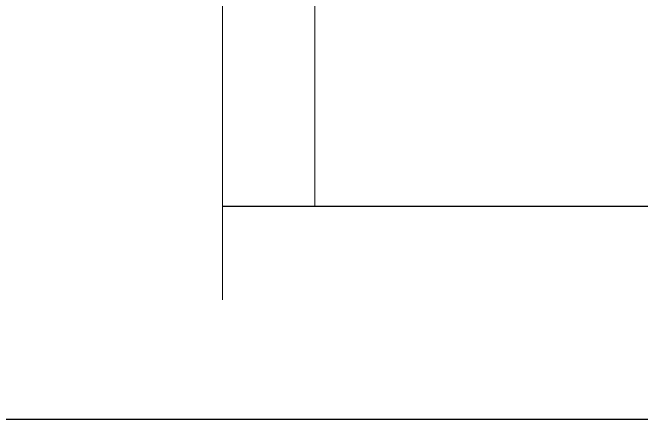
# Model space of a CAD drawing. Header units: millimetres. Extents: x 35877 to 3066687, y -650199 to -40525.
# Drawn here: x 147742.5 to 147834.9, y -179589.1 to -179529.4 of the extents above; entities that cross this region are included whole.
import ezdxf

# ---------------------------------------------------------------- set-up
doc = ezdxf.new("R2010")
doc.units = ezdxf.units.MM
doc.header["$MEASUREMENT"] = 0
doc.linetypes.add('DASHED', pattern=[0.75, 0.5, -0.25])
for name, color, linetype, lineweight in [('ELEVATION', 250, 'Continuous', 9), ('FURNITURE', 32, 'Continuous', 9), ('furniture dimensions', 1, 'DASHED', 0)]:
    doc.layers.add(name, color=color, linetype=linetype, lineweight=lineweight)

msp = doc.modelspace()

# ---------------------------------------------------------------- linework, layer by layer
at = {"layer": 'ELEVATION', "color": 18, "true_color": 0x000000, "transparency": 33554687}
msp.add_line((147786.9489, -179557.8102, -0.0053), (147786.9489, -179434.8102, -0.0053), dxfattribs=at)
at = {"layer": 'FURNITURE', "color": 3, "lineweight": 30, "transparency": 33554687}
msp.add_lwpolyline([(147302.3713, -178889.62), (148993.91, -178889.62), (148993.91, -179589.131), (147302.3713, -179589.131)], close=True, dxfattribs=at)
at = {"layer": 'FURNITURE', "color": 18, "lineweight": 30, "true_color": 0x000000, "transparency": 33554687, "elevation": -0.0053}
msp.add_lwpolyline([(147773.3625, -179557.8102), (147964.4943, -179557.8102), (147964.4943, -179551.8102), (147945.9489, -179551.8102), (147945.9489, -179545.8102), (147933.9489, -179545.8102), (147933.9489, -179539.8102), (147921.9489, -179539.8102), (147921.9489, -179533.8102), (147909.9489, -179533.8102), (147909.9489, -179527.8102), (147786.9489, -179527.8102), (147786.9489, -179527.8102), (147773.3625, -179527.8102)], dxfattribs=at)
at = {"layer": 'furniture dimensions', "color": 251, "linetype": 'Continuous', "lineweight": 0, "true_color": 0x636466, "transparency": 33554687}
msp.add_lwpolyline([(147773.3625, -179369.8242), (147773.3625, -179469.1362), (147770.9486, -179470.61), (147775.1993, -179470.8758), (147773.3625, -179472.2378), (147773.3625, -179571.5899)], dxfattribs=at)

doc.saveas('drawing.dxf')
